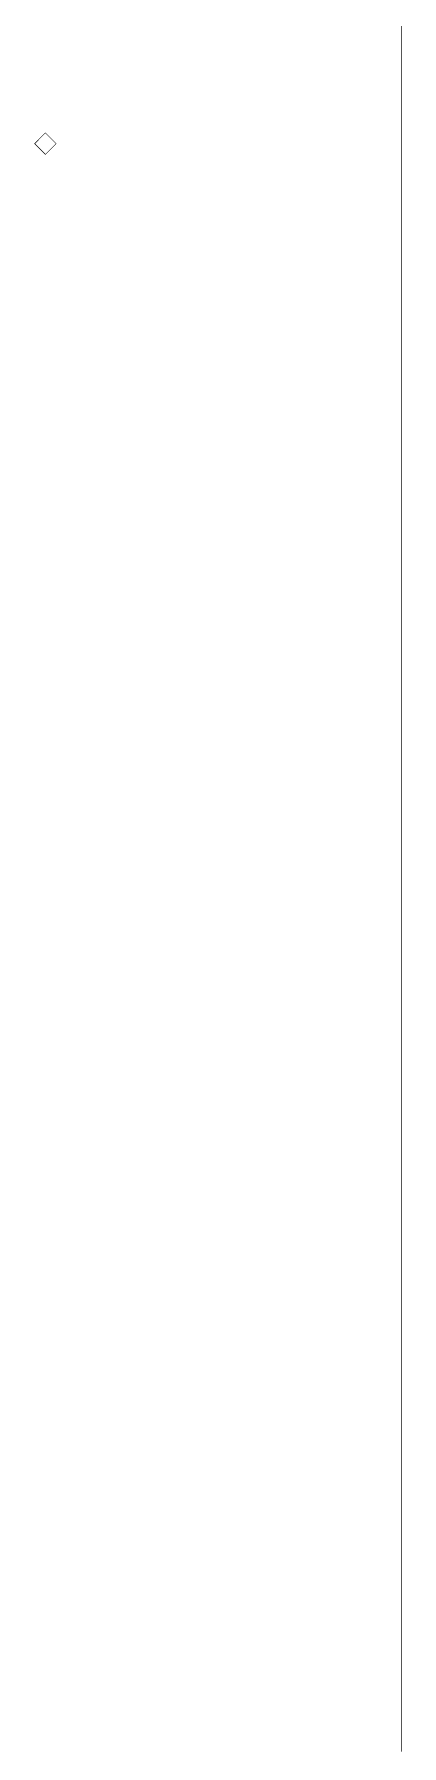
# Model space of a CAD drawing. Header units: metres. Extents: x 0 to 4933, y -4933 to 0.
# Drawn here: x 4604 to 4933, y -3402 to -1871 of the extents above; entities that cross this region are included whole.
import ezdxf

# ---------------------------------------------------------------- set-up
doc = ezdxf.new("R2010")
doc.units = ezdxf.units.M
doc.layers.add('substrate', color=5, linetype='Continuous')

msp = doc.modelspace()

# ---------------------------------------------------------------- linework, layer by layer
at = {"layer": 'substrate', "const_width": 0.5}
msp.add_lwpolyline([(4932.3, -3407.3), (4932.3, -3397.6), (4932.3, -3388), (4932.3, -3378.3), (4932.3, -3368.7), (4932.3, -3359), (4932.3, -3349.4), (4932.3, -3339.7), (4932.3, -3330.1), (4932.3, -3320.4), (4932.3, -3310.8), (4932.3, -3301.1), (4932.3, -3291.4), (4932.3, -3281.8), (4932.3, -3272.1), (4932.3, -3262.5), (4932.3, -3252.8), (4932.3, -3243.2), (4932.3, -3233.5), (4932.3, -3223.9), (4932.3, -3214.2), (4932.3, -3204.6), (4932.3, -3194.9), (4932.3, -3185.3), (4932.3, -3175.6), (4932.3, -3166), (4932.3, -3156.3), (4932.3, -3146.7), (4932.3, -3137), (4932.3, -3127.4), (4932.3, -3117.7), (4932.3, -3108.1), (4932.3, -3098.4), (4932.3, -3088.8), (4932.3, -3079.1), (4932.3, -3069.4), (4932.3, -3059.8), (4932.3, -3050.1), (4932.3, -3040.5), (4932.3, -3030.8), (4932.3, -3021.2), (4932.3, -3011.5), (4932.3, -3001.9), (4932.3, -2992.2), (4932.3, -2982.6), (4932.3, -2972.9), (4932.3, -2963.3), (4932.3, -2953.6), (4932.3, -2944), (4932.3, -2934.3), (4932.3, -2924.7), (4932.3, -2915), (4932.3, -2905.4), (4932.3, -2895.7), (4932.3, -2886.1), (4932.3, -2876.4), (4932.3, -2866.7), (4932.3, -2857.1), (4932.3, -2847.4), (4932.3, -2837.8), (4932.3, -2828.1), (4932.3, -2818.5), (4932.3, -2808.8), (4932.3, -2799.2), (4932.3, -2789.5), (4932.3, -2779.9), (4932.3, -2770.2), (4932.3, -2760.6), (4932.3, -2750.9), (4932.3, -2741.3), (4932.3, -2731.6), (4932.3, -2722), (4932.3, -2712.3), (4932.3, -2702.7), (4932.3, -2693), (4932.3, -2683.4), (4932.3, -2673.7), (4932.3, -2664), (4932.3, -2654.4), (4932.3, -2644.7), (4932.3, -2635.1), (4932.3, -2625.4), (4932.3, -2615.8), (4932.3, -2606.1), (4932.3, -2596.5), (4932.3, -2586.8), (4932.3, -2577.2), (4932.3, -2567.5), (4932.3, -2557.9), (4932.3, -2548.2), (4932.3, -2538.6), (4932.3, -2528.9), (4932.3, -2519.3), (4932.3, -2509.6), (4932.3, -2500), (4932.3, -2490.3), (4932.3, -2480.7), (4932.3, -2471), (4932.3, -2461.3), (4932.3, -2451.7), (4932.3, -2442), (4932.3, -2432.4), (4932.3, -2422.7), (4932.3, -2413.1), (4932.3, -2403.4), (4932.3, -2393.8), (4932.3, -2384.1), (4932.3, -2374.5), (4932.3, -2364.8), (4932.3, -2355.2), (4932.3, -2345.5), (4932.3, -2335.9), (4932.3, -2326.2), (4932.3, -2316.6), (4932.3, -2306.9), (4932.3, -2297.3), (4932.3, -2287.6), (4932.3, -2278), (4932.3, -2268.3), (4932.3, -2258.6), (4932.3, -2249), (4932.3, -2239.3), (4932.3, -2229.7), (4932.3, -2220), (4932.3, -2210.4), (4932.3, -2200.7), (4932.3, -2191.1), (4932.3, -2181.4), (4932.3, -2171.8), (4932.3, -2162.1), (4932.3, -2152.5), (4932.3, -2142.8), (4932.3, -2133.2), (4932.3, -2123.5), (4932.3, -2113.9), (4932.3, -2104.2), (4932.3, -2094.6), (4932.3, -2084.9), (4932.3, -2075.3), (4932.3, -2065.6), (4932.3, -2055.9), (4932.3, -2046.3), (4932.3, -2036.6), (4932.3, -2027), (4932.3, -2017.3), (4932.3, -2007.7), (4932.3, -1998), (4932.3, -1988.4), (4932.3, -1978.7), (4932.3, -1969.1), (4932.3, -1959.4), (4932.3, -1949.8), (4932.3, -1940.1), (4932.3, -1930.5), (4932.3, -1920.8), (4932.3, -1911.2), (4932.3, -1901.5), (4932.3, -1891.9), (4932.3, -1882.2), (4932.3, -1872.6), (4932.3, -1862.9)], dxfattribs=at)
msp.add_lwpolyline([(4604.2, -1969.1), (4613.8, -1959.4), (4623.5, -1969.1), (4613.8, -1978.7)], close=True, dxfattribs=at)

doc.saveas('drawing.dxf')
